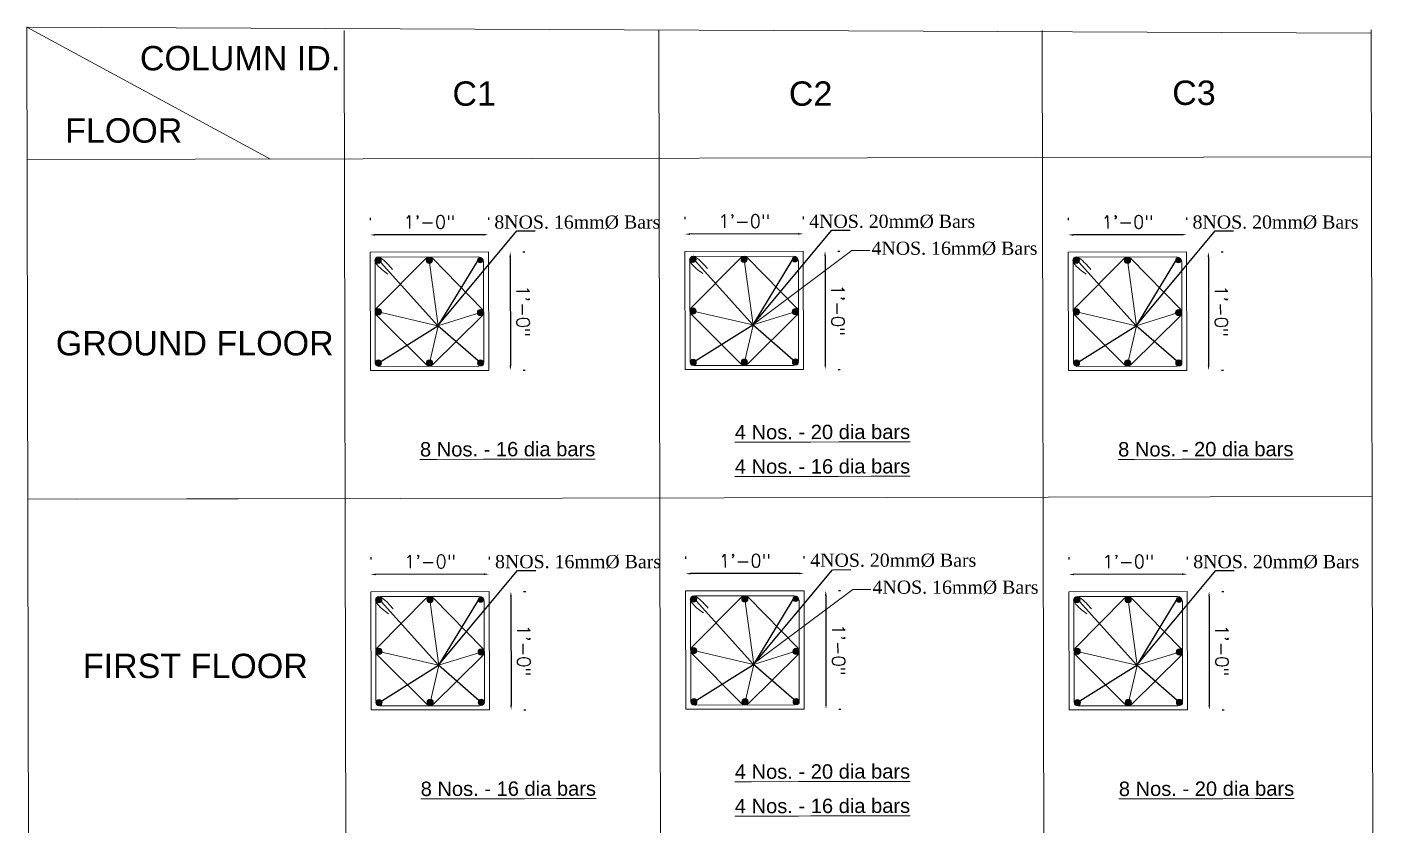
# Model space of a CAD drawing. Header units: inches. Extents: x 115570 to 265311, y 61168 to 314550.
# Drawn here: x 176148.2 to 176421.3, y 67192.8 to 67354.7 of the extents above; entities that cross this region are included whole.
import ezdxf

# ---------------------------------------------------------------- set-up
doc = ezdxf.new("R2010")
doc.units = ezdxf.units.IN
doc.header["$MEASUREMENT"] = 0
doc.layers.get('0').update_dxf_attribs({"lineweight": 25})
for name, color, linetype, lineweight in [('(edited 28 Aug)Admin Building_Umesh copy$0$Elevation-0.15', 172, 'Continuous', 20), ('0 dimension lines', 4, 'Continuous', 18), ('0 wall', 7, 'Continuous', 40), ('column rod', 1, 'Continuous', 50), ('DIM', 142, 'Continuous', 9), ('ele', 7, 'Continuous', 25), ('Elevation-0.3', 7, 'Continuous', 30), ('temp-partn', 214, 'Continuous', 50), ('Text-0.2', 7, 'Continuous', 20)]:
    doc.layers.add(name, color=color, linetype=linetype, lineweight=lineweight)
doc.styles.add('arial', font='arial.ttf')
doc.styles.add('RomanS', font='romans.shx')
doc.styles.get("Standard").update_dxf_attribs({"font": 'arial.ttf'})
doc.dimstyles.new('D-2', dxfattribs={"dimtxt": 2, "dimasz": 1, "dimexe": 3, "dimexo": 7, "dimgap": 1, "dimtad": 1, "dimdec": 0, "dimzin": 3, "dimdsep": 46, "dimlunit": 4, "dimtxsty": 'RomanS', "dimcen": 0, "dimclrd": 256, "dimclre": 256, "dimclrt": 256, "dimadec": 0, "dimazin": 0, "dimtfac": 1, "dimtdec": 0, "dimtix": 1, "dimtmove": 1, "dimatfit": 3, "dimfxl": 1, "dimtolj": 1, "dimtzin": 0, "dimarcsym": 0})
doc.dimstyles.new('D10', dxfattribs={"dimtxt": 20, "dimasz": 25, "dimexe": 15, "dimexo": 0, "dimgap": 5, "dimtad": 0, "dimdec": 0, "dimzin": 3, "dimdsep": 46, "dimtxsty": 'arial', "dimblk": 'DOTSMALL', "dimcen": 2.5, "dimdle": 15, "dimadec": 0, "dimazin": 0, "dimtfac": 1, "dimtdec": 0, "dimtix": 1, "dimtmove": 1, "dimatfit": 3, "dimfxl": 1, "dimtvp": 1, "dimarcsym": 0})

# ---------------------------------------------------------------- blocks, each defined once
blk = doc.blocks.new('*D716')
at = {"layer": '0 dimension lines', "linetype": 'Continuous', "lineweight": -2, "ltscale": 20, "transparency": 16777216}
for p, q in [((176217.73, 67316.06), (176217.73, 67315.57)), ((176241.73, 67316.11), (176241.73, 67315.62)), ((176240.73, 67312.62), (176218.73, 67312.57))]:
    blk.add_line(p, q, dxfattribs=at)
at = {"layer": '0 dimension lines', "linetype": 'Continuous', "ltscale": 20, "transparency": 16777216}
for points in [[(176218.73, 67312.74), (176218.73, 67312.41), (176217.73, 67312.57)], [(176240.73, 67312.79), (176240.73, 67312.45), (176241.73, 67312.62)]]:
    blk.add_solid(points, dxfattribs=at)
at = {"layer": 'Defpoints', "color": 0, "linetype": 'Continuous', "ltscale": 20, "transparency": 16777216}
for p in [(176217.73, 67312.57), (176217.74, 67309.06), (176241.74, 67309.11)]:
    blk.add_point(p, dxfattribs=at)
at = {"layer": '0 dimension lines', "linetype": 'Continuous', "lineweight": 15, "ltscale": 20, "transparency": 16777216, "insert": (176229.73, 67315.18), "char_height": 2, "attachment_point": 5, "rotation": 0.1152, "style": 'RomanS'}
blk.add_mtext('\\A1;{\\H1.3333x;1\'-0"}', dxfattribs=at)
blk = doc.blocks.new('*D717')
at = {"layer": '0 dimension lines', "linetype": 'Continuous', "lineweight": -2, "ltscale": 20, "transparency": 16777216}
for p, q in [((176248.74, 67309.13), (176249.15, 67309.13)), ((176246.15, 67308.12), (176246.2, 67286.12)), ((176248.79, 67285.13), (176249.2, 67285.13))]:
    blk.add_line(p, q, dxfattribs=at)
at = {"layer": '0 dimension lines', "linetype": 'Continuous', "ltscale": 20, "transparency": 16777216}
for points in [[(176246.32, 67308.12), (176245.99, 67308.12), (176246.15, 67309.12)], [(176246.36, 67286.12), (176246.03, 67286.12), (176246.2, 67285.12)]]:
    blk.add_solid(points, dxfattribs=at)
at = {"layer": 'Defpoints', "color": 0, "linetype": 'Continuous', "ltscale": 20, "transparency": 16777216}
for p in [(176241.74, 67309.11), (176241.79, 67285.11), (176246.2, 67285.12)]:
    blk.add_point(p, dxfattribs=at)
at = {"layer": '0 dimension lines', "linetype": 'Continuous', "lineweight": 15, "ltscale": 20, "transparency": 16777216, "insert": (176248.76, 67297.13), "char_height": 2, "attachment_point": 5, "rotation": 270.1152, "style": 'RomanS'}
blk.add_mtext('\\A1;{\\H1.3333x;1\'-0"}', dxfattribs=at)
blk = doc.blocks.new('_DotSmall')
at = {"color": 0, "linetype": 'ByBlock', "const_width": 0.5}
blk.add_lwpolyline([(-0.0625, 0, 1), (0.0625, 0, 1)], format="xyb", close=True, dxfattribs=at)
blk = doc.blocks.new('*D690')
at = {"layer": '0 dimension lines', "linetype": 'Continuous', "lineweight": -2, "ltscale": 20, "transparency": 16777216}
for p, q in [((176217.86, 67247.26), (176217.86, 67246.76)), ((176241.86, 67247.3), (176241.86, 67246.81)), ((176240.87, 67243.81), (176218.87, 67243.76))]:
    blk.add_line(p, q, dxfattribs=at)
at = {"layer": '0 dimension lines', "linetype": 'Continuous', "ltscale": 20, "transparency": 16777216}
for points in [[(176218.87, 67243.93), (176218.87, 67243.6), (176217.87, 67243.76)], [(176240.87, 67243.98), (176240.87, 67243.64), (176241.87, 67243.81)]]:
    blk.add_solid(points, dxfattribs=at)
at = {"layer": 'Defpoints', "color": 0, "linetype": 'Continuous', "ltscale": 20, "transparency": 16777216}
for p in [(176217.87, 67243.76), (176217.88, 67240.26), (176241.88, 67240.3)]:
    blk.add_point(p, dxfattribs=at)
at = {"layer": '0 dimension lines', "linetype": 'Continuous', "lineweight": 15, "ltscale": 20, "transparency": 16777216, "insert": (176229.87, 67246.37), "char_height": 2, "attachment_point": 5, "rotation": 0.1152, "style": 'RomanS'}
blk.add_mtext('\\A1;{\\H1.3333x;1\'-0"}', dxfattribs=at)
blk = doc.blocks.new('*D691')
at = {"layer": '0 dimension lines', "linetype": 'Continuous', "lineweight": -2, "ltscale": 20, "transparency": 16777216}
for p, q in [((176246.29, 67239.31), (176246.33, 67217.31)), ((176248.88, 67240.32), (176249.29, 67240.32)), ((176248.93, 67216.32), (176249.34, 67216.32))]:
    blk.add_line(p, q, dxfattribs=at)
at = {"layer": '0 dimension lines', "linetype": 'Continuous', "ltscale": 20, "transparency": 16777216}
for points in [[(176246.46, 67239.31), (176246.12, 67239.31), (176246.29, 67240.31)], [(176246.5, 67217.31), (176246.17, 67217.31), (176246.34, 67216.31)]]:
    blk.add_solid(points, dxfattribs=at)
at = {"layer": 'Defpoints', "color": 0, "linetype": 'Continuous', "ltscale": 20, "transparency": 16777216}
for p in [(176241.88, 67240.3), (176241.93, 67216.3), (176246.34, 67216.31)]:
    blk.add_point(p, dxfattribs=at)
at = {"layer": '0 dimension lines', "linetype": 'Continuous', "lineweight": 15, "ltscale": 20, "transparency": 16777216, "insert": (176248.9, 67228.32), "char_height": 2, "attachment_point": 5, "rotation": 270.1152, "style": 'RomanS'}
blk.add_mtext('\\A1;{\\H1.3333x;1\'-0"}', dxfattribs=at)
blk = doc.blocks.new('*D686')
at = {"layer": '0 dimension lines', "linetype": 'Continuous', "lineweight": -2, "ltscale": 20, "transparency": 16777216}
for p, q in [((176281.57, 67316.23), (176281.57, 67315.73)), ((176305.57, 67316.28), (176305.57, 67315.78)), ((176304.58, 67312.78), (176282.58, 67312.74))]:
    blk.add_line(p, q, dxfattribs=at)
at = {"layer": '0 dimension lines', "linetype": 'Continuous', "ltscale": 20, "transparency": 16777216}
for points in [[(176282.58, 67312.9), (176282.58, 67312.57), (176281.58, 67312.73)], [(176304.58, 67312.95), (176304.58, 67312.61), (176305.58, 67312.78)]]:
    blk.add_solid(points, dxfattribs=at)
at = {"layer": 'Defpoints', "color": 0, "linetype": 'Continuous', "ltscale": 20, "transparency": 16777216}
for p in [(176281.58, 67312.73), (176281.59, 67309.23), (176305.59, 67309.28)]:
    blk.add_point(p, dxfattribs=at)
at = {"layer": '0 dimension lines', "linetype": 'Continuous', "lineweight": 15, "ltscale": 20, "transparency": 16777216, "insert": (176293.58, 67315.35), "char_height": 2, "attachment_point": 5, "rotation": 0.1152, "style": 'RomanS'}
blk.add_mtext('\\A1;{\\H1.3333x;1\'-0"}', dxfattribs=at)
blk = doc.blocks.new('*D687')
at = {"layer": '0 dimension lines', "linetype": 'Continuous', "lineweight": -2, "ltscale": 20, "transparency": 16777216}
for p, q in [((176312.59, 67309.29), (176313, 67309.29)), ((176310, 67308.28), (176310.04, 67286.28)), ((176312.64, 67285.29), (176313.05, 67285.29))]:
    blk.add_line(p, q, dxfattribs=at)
at = {"layer": '0 dimension lines', "linetype": 'Continuous', "ltscale": 20, "transparency": 16777216}
for points in [[(176310.17, 67308.28), (176309.83, 67308.28), (176310, 67309.28)], [(176310.21, 67286.28), (176309.88, 67286.28), (176310.05, 67285.28)]]:
    blk.add_solid(points, dxfattribs=at)
at = {"layer": 'Defpoints', "color": 0, "linetype": 'Continuous', "ltscale": 20, "transparency": 16777216}
for p in [(176305.59, 67309.28), (176305.64, 67285.28), (176310.05, 67285.28)]:
    blk.add_point(p, dxfattribs=at)
at = {"layer": '0 dimension lines', "linetype": 'Continuous', "lineweight": 15, "ltscale": 20, "transparency": 16777216, "insert": (176312.61, 67297.29), "char_height": 2, "attachment_point": 5, "rotation": 270.1152, "style": 'RomanS'}
blk.add_mtext('\\A1;{\\H1.3333x;1\'-0"}', dxfattribs=at)
blk = doc.blocks.new('*D688')
at = {"layer": '0 dimension lines', "linetype": 'Continuous', "lineweight": -2, "ltscale": 20, "transparency": 16777216}
for p, q in [((176281.71, 67247.42), (176281.71, 67246.92)), ((176305.71, 67247.47), (176305.71, 67246.97)), ((176304.72, 67243.97), (176282.72, 67243.93))]:
    blk.add_line(p, q, dxfattribs=at)
at = {"layer": '0 dimension lines', "linetype": 'Continuous', "ltscale": 20, "transparency": 16777216}
for points in [[(176282.72, 67244.09), (176282.72, 67243.76), (176281.72, 67243.92)], [(176304.72, 67244.14), (176304.72, 67243.8), (176305.72, 67243.97)]]:
    blk.add_solid(points, dxfattribs=at)
at = {"layer": 'Defpoints', "color": 0, "linetype": 'Continuous', "ltscale": 20, "transparency": 16777216}
for p in [(176281.72, 67243.92), (176281.73, 67240.42), (176305.73, 67240.47)]:
    blk.add_point(p, dxfattribs=at)
at = {"layer": '0 dimension lines', "linetype": 'Continuous', "lineweight": 15, "ltscale": 20, "transparency": 16777216, "insert": (176293.71, 67246.54), "char_height": 2, "attachment_point": 5, "rotation": 0.1152, "style": 'RomanS'}
blk.add_mtext('\\A1;{\\H1.3333x;1\'-0"}', dxfattribs=at)
blk = doc.blocks.new('*D689')
at = {"layer": '0 dimension lines', "linetype": 'Continuous', "lineweight": -2, "ltscale": 20, "transparency": 16777216}
for p, q in [((176310.14, 67239.47), (176310.18, 67217.47)), ((176312.73, 67240.48), (176313.14, 67240.48)), ((176312.77, 67216.48), (176313.19, 67216.48))]:
    blk.add_line(p, q, dxfattribs=at)
at = {"layer": '0 dimension lines', "linetype": 'Continuous', "ltscale": 20, "transparency": 16777216}
for points in [[(176310.31, 67239.47), (176309.97, 67239.47), (176310.14, 67240.47)], [(176310.35, 67217.47), (176310.02, 67217.47), (176310.19, 67216.47)]]:
    blk.add_solid(points, dxfattribs=at)
at = {"layer": 'Defpoints', "color": 0, "linetype": 'Continuous', "ltscale": 20, "transparency": 16777216}
for p in [(176305.73, 67240.47), (176305.77, 67216.47), (176310.19, 67216.47)]:
    blk.add_point(p, dxfattribs=at)
at = {"layer": '0 dimension lines', "linetype": 'Continuous', "lineweight": 15, "ltscale": 20, "transparency": 16777216, "insert": (176312.75, 67228.48), "char_height": 2, "attachment_point": 5, "rotation": 270.1152, "style": 'RomanS'}
blk.add_mtext('\\A1;{\\H1.3333x;1\'-0"}', dxfattribs=at)
blk = doc.blocks.new('*D728')
at = {"layer": '0 dimension lines', "linetype": 'Continuous', "lineweight": -2, "ltscale": 20, "transparency": 16777216}
for p, q in [((176359.31, 67316.06), (176359.31, 67315.57)), ((176383.31, 67316.11), (176383.31, 67315.62)), ((176382.32, 67312.62), (176360.32, 67312.57))]:
    blk.add_line(p, q, dxfattribs=at)
at = {"layer": '0 dimension lines', "linetype": 'Continuous', "ltscale": 20, "transparency": 16777216}
for points in [[(176360.32, 67312.74), (176360.32, 67312.41), (176359.32, 67312.57)], [(176382.32, 67312.79), (176382.32, 67312.45), (176383.32, 67312.62)]]:
    blk.add_solid(points, dxfattribs=at)
at = {"layer": 'Defpoints', "color": 0, "linetype": 'Continuous', "ltscale": 20, "transparency": 16777216}
for p in [(176359.32, 67312.57), (176359.32, 67309.06), (176383.32, 67309.11)]:
    blk.add_point(p, dxfattribs=at)
at = {"layer": '0 dimension lines', "linetype": 'Continuous', "lineweight": 15, "ltscale": 20, "transparency": 16777216, "insert": (176371.31, 67315.18), "char_height": 2, "attachment_point": 5, "rotation": 0.1152, "style": 'RomanS'}
blk.add_mtext('\\A1;{\\H1.3333x;1\'-0"}', dxfattribs=at)
blk = doc.blocks.new('*D729')
at = {"layer": '0 dimension lines', "linetype": 'Continuous', "lineweight": -2, "ltscale": 20, "transparency": 16777216}
for p, q in [((176390.32, 67309.13), (176390.73, 67309.13)), ((176387.74, 67308.12), (176387.78, 67286.12)), ((176390.37, 67285.13), (176390.78, 67285.13))]:
    blk.add_line(p, q, dxfattribs=at)
at = {"layer": '0 dimension lines', "linetype": 'Continuous', "ltscale": 20, "transparency": 16777216}
for points in [[(176387.9, 67308.12), (176387.57, 67308.12), (176387.73, 67309.12)], [(176387.95, 67286.12), (176387.61, 67286.12), (176387.78, 67285.12)]]:
    blk.add_solid(points, dxfattribs=at)
at = {"layer": 'Defpoints', "color": 0, "linetype": 'Continuous', "ltscale": 20, "transparency": 16777216}
for p in [(176383.32, 67309.11), (176383.37, 67285.11), (176387.78, 67285.12)]:
    blk.add_point(p, dxfattribs=at)
at = {"layer": '0 dimension lines', "linetype": 'Continuous', "lineweight": 15, "ltscale": 20, "transparency": 16777216, "insert": (176390.35, 67297.13), "char_height": 2, "attachment_point": 5, "rotation": 270.1152, "style": 'RomanS'}
blk.add_mtext('\\A1;{\\H1.3333x;1\'-0"}', dxfattribs=at)
blk = doc.blocks.new('*D730')
at = {"layer": '0 dimension lines', "linetype": 'Continuous', "lineweight": -2, "ltscale": 20, "transparency": 16777216}
for p, q in [((176359.45, 67247.26), (176359.45, 67246.76)), ((176383.45, 67247.3), (176383.45, 67246.81)), ((176382.45, 67243.81), (176360.46, 67243.76))]:
    blk.add_line(p, q, dxfattribs=at)
at = {"layer": '0 dimension lines', "linetype": 'Continuous', "ltscale": 20, "transparency": 16777216}
for points in [[(176360.45, 67243.93), (176360.46, 67243.6), (176359.46, 67243.76)], [(176382.45, 67243.98), (176382.46, 67243.64), (176383.45, 67243.81)]]:
    blk.add_solid(points, dxfattribs=at)
at = {"layer": 'Defpoints', "color": 0, "linetype": 'Continuous', "ltscale": 20, "transparency": 16777216}
for p in [(176359.46, 67243.76), (176359.46, 67240.26), (176383.46, 67240.3)]:
    blk.add_point(p, dxfattribs=at)
at = {"layer": '0 dimension lines', "linetype": 'Continuous', "lineweight": 15, "ltscale": 20, "transparency": 16777216, "insert": (176371.45, 67246.37), "char_height": 2, "attachment_point": 5, "rotation": 0.1152, "style": 'RomanS'}
blk.add_mtext('\\A1;{\\H1.3333x;1\'-0"}', dxfattribs=at)
blk = doc.blocks.new('*D731')
at = {"layer": '0 dimension lines', "linetype": 'Continuous', "lineweight": -2, "ltscale": 20, "transparency": 16777216}
for p, q in [((176387.87, 67239.31), (176387.92, 67217.31)), ((176390.46, 67240.32), (176390.87, 67240.32)), ((176390.51, 67216.32), (176390.92, 67216.32))]:
    blk.add_line(p, q, dxfattribs=at)
at = {"layer": '0 dimension lines', "linetype": 'Continuous', "ltscale": 20, "transparency": 16777216}
for points in [[(176388.04, 67239.31), (176387.71, 67239.31), (176387.87, 67240.31)], [(176388.09, 67217.31), (176387.75, 67217.31), (176387.92, 67216.31)]]:
    blk.add_solid(points, dxfattribs=at)
at = {"layer": 'Defpoints', "color": 0, "linetype": 'Continuous', "ltscale": 20, "transparency": 16777216}
for p in [(176383.46, 67240.3), (176383.51, 67216.3), (176387.92, 67216.31)]:
    blk.add_point(p, dxfattribs=at)
at = {"layer": '0 dimension lines', "linetype": 'Continuous', "lineweight": 15, "ltscale": 20, "transparency": 16777216, "insert": (176390.48, 67228.32), "char_height": 2, "attachment_point": 5, "rotation": 270.1152, "style": 'RomanS'}
blk.add_mtext('\\A1;{\\H1.3333x;1\'-0"}', dxfattribs=at)

msp = doc.modelspace()

# ---------------------------------------------------------------- hatches: boundary and pattern name
at = {"layer": 'ele', "lineweight": 15, "transparency": 33554687}
for points in [[(176219.37, 67306.81, 1), (176219.37, 67308.07, 1)], [(176229.74, 67306.83, 1), (176229.74, 67308.09, 1)], [(176240.06, 67306.93, 1), (176240.05, 67307.98, 0.26089), (176239.61, 67307.72, 0.586182)], [(176283.22, 67306.97, 1), (176283.22, 67308.23, 1)], [(176293.59, 67306.99, 1), (176293.59, 67308.25, 1)], [(176303.91, 67307.09, 1), (176303.9, 67308.14, 0.26089), (176303.46, 67307.89, 0.586182)], [(176360.96, 67306.81, 1), (176360.96, 67308.07, 1)], [(176371.33, 67306.83, 1), (176371.33, 67308.09, 1)], [(176381.64, 67306.93, 1), (176381.64, 67307.98, 0.26089), (176381.19, 67307.72, 0.586182)], [(176219.39, 67297.61, 1), (176219.39, 67296.35, 1)], [(176240.12, 67297.47, 1), (176240.12, 67296.21, 1)], [(176283.24, 67297.77, 1), (176283.24, 67296.51, 1)], [(176303.97, 67297.63, 1), (176303.97, 67296.37, 1)], [(176360.98, 67297.61, 1), (176360.98, 67296.35, 1)], [(176381.7, 67297.47, 1), (176381.7, 67296.21, 1)], [(176219.41, 67287.23, 1), (176219.42, 67285.97, 1)], [(176229.78, 67287.25, 1), (176229.79, 67285.99, 1)], [(176240.16, 67286.01, 1), (176240.15, 67287.27, 1)], [(176283.26, 67287.39, 1), (176283.26, 67286.13, 1)], [(176293.63, 67287.41, 1), (176293.63, 67286.15, 1)], [(176304, 67286.17, 1), (176304, 67287.43, 1)], [(176361, 67287.23, 1), (176361, 67285.97, 1)], [(176371.37, 67287.25, 1), (176371.37, 67285.99, 1)], [(176381.74, 67286.01, 1), (176381.74, 67287.27, 1)], [(176219.51, 67238, 1), (176219.51, 67239.26, 1)], [(176229.88, 67238.02, 1), (176229.88, 67239.28, 1)], [(176240.2, 67238.12, 1), (176240.19, 67239.17, 0.26089), (176239.75, 67238.91, 0.586182)], [(176283.36, 67238.16, 1), (176283.36, 67239.42, 1)], [(176293.73, 67238.18, 1), (176293.73, 67239.44, 1)], [(176304.04, 67238.28, 1), (176304.04, 67239.33, 0.26089), (176303.59, 67239.08, 0.586182)], [(176361.1, 67238, 1), (176361.09, 67239.26, 1)], [(176371.47, 67238.02, 1), (176371.46, 67239.28, 1)], [(176381.78, 67238.12, 1), (176381.78, 67239.17, 0.26089), (176381.33, 67238.91, 0.586182)], [(176219.53, 67228.8, 1), (176219.53, 67227.54, 1)], [(176240.25, 67228.66, 1), (176240.26, 67227.4, 1)], [(176283.38, 67228.96, 1), (176283.38, 67227.7, 1)], [(176304.1, 67228.83, 1), (176304.11, 67227.57, 1)], [(176361.12, 67228.8, 1), (176361.12, 67227.54, 1)], [(176381.84, 67228.66, 1), (176381.84, 67227.4, 1)], [(176219.55, 67218.42, 1), (176219.55, 67217.16, 1)], [(176229.92, 67218.44, 1), (176229.92, 67217.18, 1)], [(176240.29, 67217.2, 1), (176240.29, 67218.46, 1)], [(176283.4, 67218.58, 1), (176283.4, 67217.32, 1)], [(176293.77, 67218.6, 1), (176293.77, 67217.34, 1)], [(176304.14, 67217.36, 1), (176304.14, 67218.62, 1)], [(176361.14, 67218.42, 1), (176361.14, 67217.16, 1)], [(176371.51, 67218.44, 1), (176371.51, 67217.18, 1)], [(176381.88, 67217.2, 1), (176381.88, 67218.46, 1)]]:
    msp.add_hatch(color=256, dxfattribs=at).paths.add_polyline_path(points)

# ---------------------------------------------------------------- linework, layer by layer
at = {"layer": '(edited 28 Aug)Admin Building_Umesh copy$0$Elevation-0.15', "lineweight": 15, "transparency": 33554687}
for p, q in [((176148.15, 67354.69), (176197.53, 67327.94)), ((176213.07, 67052.73), (176212.47, 67353.98)), ((176276.92, 67052.89), (176276.32, 67353.98)), ((176354.66, 67053.06), (176354.05, 67353.98)), ((176148.34, 67259.03), (176212.66, 67259.16)), ((176158.17, 67259.05), (176420.92, 67259.58))]:
    msp.add_line(p, q, dxfattribs=at)
at = {"layer": '0 wall', "lineweight": 15, "transparency": 33554687}
for p, q in [((176218.78, 67286.93), (176218.74, 67307.07)), ((176219.05, 67297.71), (176229.04, 67307.79)), ((176219.74, 67308.07), (176239.74, 67308.11)), ((176230.44, 67307.79), (176240.46, 67297.54)), ((176240.74, 67307.11), (176240.78, 67286.97)), ((176282.63, 67287.09), (176282.59, 67307.23)), ((176282.9, 67297.87), (176292.89, 67307.96)), ((176283.59, 67308.23), (176303.59, 67308.27)), ((176294.29, 67307.95), (176304.31, 67297.7)), ((176304.59, 67307.27), (176304.63, 67287.13)), ((176360.37, 67286.93), (176360.33, 67307.07)), ((176360.64, 67297.71), (176370.63, 67307.79)), ((176361.33, 67308.07), (176381.33, 67308.11)), ((176372.02, 67307.79), (176382.05, 67297.54)), ((176382.33, 67307.11), (176382.37, 67286.97)), ((176229.08, 67286.28), (176219.06, 67296.3)), ((176240.46, 67296.14), (176230.48, 67286.29)), ((176292.93, 67286.44), (176282.9, 67296.47)), ((176304.31, 67296.31), (176294.33, 67286.45)), ((176370.67, 67286.28), (176360.64, 67296.3)), ((176382.05, 67296.14), (176372.06, 67286.29)), ((176239.79, 67285.97), (176219.79, 67285.93)), ((176303.63, 67286.13), (176283.63, 67286.09)), ((176381.37, 67285.97), (176361.37, 67285.93)), ((176218.92, 67218.12), (176218.88, 67238.26)), ((176219.19, 67228.9), (176229.18, 67238.99)), ((176219.88, 67239.26), (176239.88, 67239.3)), ((176230.58, 67238.98), (176240.6, 67228.73)), ((176240.88, 67238.3), (176240.92, 67218.16)), ((176282.77, 67218.28), (176282.73, 67238.42)), ((176283.04, 67229.06), (176293.03, 67239.15)), ((176283.73, 67239.42), (176303.73, 67239.46)), ((176294.43, 67239.14), (176304.45, 67228.89)), ((176304.73, 67238.46), (176304.77, 67218.32)), ((176360.51, 67218.12), (176360.47, 67238.26)), ((176360.78, 67228.9), (176370.76, 67238.99)), ((176361.46, 67239.26), (176381.46, 67239.3)), ((176372.16, 67238.98), (176382.18, 67228.73)), ((176382.47, 67238.3), (176382.51, 67218.16)), ((176229.22, 67217.47), (176219.19, 67227.49)), ((176240.6, 67227.34), (176230.62, 67217.48)), ((176293.07, 67217.63), (176283.04, 67227.66)), ((176304.45, 67227.5), (176294.47, 67217.64)), ((176370.8, 67217.47), (176360.78, 67227.49)), ((176382.19, 67227.34), (176372.2, 67217.48)), ((176239.92, 67217.16), (176219.92, 67217.12)), ((176303.77, 67217.32), (176283.77, 67217.28)), ((176381.51, 67217.16), (176361.51, 67217.12))]:
    msp.add_line(p, q, dxfattribs=at)
for points in [[(176218.88, 67307.89), (176218.67, 67307.38), (176218.9, 67306.86), (176221.36, 67304.62)], [(176218.88, 67307.89), (176219.39, 67308.1), (176219.91, 67307.88), (176222.28, 67305.58)], [(176282.73, 67308.05), (176282.52, 67307.54), (176282.74, 67307.02), (176285.21, 67304.78)], [(176282.73, 67308.05), (176283.24, 67308.27), (176283.76, 67308.04), (176286.13, 67305.75)], [(176360.47, 67307.89), (176360.26, 67307.38), (176360.48, 67306.86), (176362.95, 67304.62)], [(176360.47, 67307.89), (176360.97, 67308.1), (176361.5, 67307.88), (176363.87, 67305.58)], [(176219.02, 67239.08), (176218.81, 67238.57), (176219.03, 67238.05), (176221.5, 67235.81)], [(176219.02, 67239.08), (176219.53, 67239.29), (176220.05, 67239.07), (176222.42, 67236.77)], [(176282.87, 67239.24), (176282.66, 67238.73), (176282.88, 67238.21), (176285.35, 67235.97)], [(176282.87, 67239.24), (176283.38, 67239.46), (176283.9, 67239.23), (176286.27, 67236.94)], [(176360.6, 67239.08), (176360.39, 67238.57), (176360.62, 67238.05), (176363.09, 67235.81)], [(176360.6, 67239.08), (176361.11, 67239.29), (176361.63, 67239.07), (176364.01, 67236.77)]]:
    msp.add_spline(points, degree=3, dxfattribs=at)
at = {"layer": 'column rod', "color": 6, "lineweight": 15}
for centre, radius in [((176219.37, 67307.44), 0.63), ((176229.74, 67307.46), 0.63), ((176240.06, 67307.45), 0.525), ((176283.22, 67307.6), 0.63), ((176293.59, 67307.62), 0.63), ((176303.9, 67307.61), 0.525), ((176360.96, 67307.44), 0.63), ((176371.33, 67307.46), 0.63), ((176381.64, 67307.45), 0.525), ((176219.39, 67296.98), 0.63), ((176240.12, 67296.84), 0.63), ((176283.24, 67297.14), 0.63), ((176303.97, 67297), 0.63), ((176360.98, 67296.98), 0.63), ((176381.7, 67296.84), 0.63), ((176219.41, 67286.6), 0.63), ((176229.78, 67286.62), 0.63), ((176240.15, 67286.64), 0.63), ((176283.26, 67286.76), 0.63), ((176293.63, 67286.78), 0.63), ((176304, 67286.8), 0.63), ((176361, 67286.6), 0.63), ((176371.37, 67286.62), 0.63), ((176381.74, 67286.64), 0.63), ((176219.51, 67238.63), 0.63), ((176229.88, 67238.65), 0.63), ((176240.19, 67238.64), 0.525), ((176283.36, 67238.79), 0.63), ((176293.73, 67238.81), 0.63), ((176304.04, 67238.8), 0.525), ((176361.1, 67238.63), 0.63), ((176371.47, 67238.65), 0.63), ((176381.78, 67238.64), 0.525), ((176219.53, 67228.17), 0.63), ((176240.26, 67228.03), 0.63), ((176283.38, 67228.33), 0.63), ((176304.1, 67228.2), 0.63), ((176361.12, 67228.17), 0.63), ((176381.84, 67228.03), 0.63), ((176219.55, 67217.79), 0.63), ((176229.92, 67217.81), 0.63), ((176240.29, 67217.83), 0.63), ((176283.4, 67217.95), 0.63), ((176293.77, 67217.97), 0.63), ((176304.14, 67217.99), 0.63), ((176361.14, 67217.79), 0.63), ((176371.51, 67217.81), 0.63), ((176381.88, 67217.83), 0.63)]:
    msp.add_circle(centre, radius, dxfattribs=at)
at = {"layer": 'DIM', "lineweight": 15, "ltscale": 0.5}
msp.add_line((176158.17, 67259.05), (176212.66, 67259.16), dxfattribs=at)
at = {"layer": 'ele', "lineweight": 15, "transparency": 33554687}
for p, q in [((176229.74, 67307.46), (176231.57, 67294.13)), ((176293.59, 67307.62), (176295.42, 67294.3)), ((176371.33, 67307.46), (176373.16, 67294.13)), ((176219.39, 67296.98), (176231.48, 67294.16)), ((176240.12, 67296.84), (176231.48, 67294.16)), ((176283.24, 67297.14), (176295.33, 67294.32)), ((176303.97, 67297), (176295.33, 67294.32)), ((176360.98, 67296.98), (176373.06, 67294.16)), ((176381.7, 67296.84), (176373.06, 67294.16)), ((176229.81, 67286.6), (176231.57, 67294.13)), ((176293.66, 67286.76), (176295.42, 67294.3)), ((176371.39, 67286.6), (176373.16, 67294.13)), ((176229.88, 67238.65), (176231.71, 67225.32)), ((176293.73, 67238.81), (176295.56, 67225.49)), ((176371.47, 67238.65), (176373.3, 67225.32)), ((176219.53, 67228.17), (176231.62, 67225.35)), ((176240.26, 67228.03), (176231.62, 67225.35)), ((176283.38, 67228.33), (176295.46, 67225.51)), ((176304.1, 67228.2), (176295.46, 67225.51)), ((176361.12, 67228.17), (176373.2, 67225.35)), ((176381.84, 67228.03), (176373.2, 67225.35)), ((176229.95, 67217.79), (176231.71, 67225.32)), ((176293.8, 67217.95), (176295.56, 67225.49)), ((176371.53, 67217.79), (176373.3, 67225.32))]:
    msp.add_line(p, q, dxfattribs=at)
for points in [[(176217.79, 67285.11), (176217.74, 67309.06), (176241.74, 67309.11), (176241.79, 67285.11)], [(176281.64, 67285.28), (176281.59, 67309.23), (176305.59, 67309.28), (176305.64, 67285.28)], [(176359.37, 67285.11), (176359.32, 67309.06), (176383.32, 67309.11), (176383.37, 67285.11)], [(176217.93, 67216.3), (176217.88, 67240.26), (176241.88, 67240.3), (176241.93, 67216.3)], [(176281.77, 67216.47), (176281.73, 67240.42), (176305.73, 67240.47), (176305.77, 67216.47)], [(176359.51, 67216.3), (176359.46, 67240.26), (176383.46, 67240.3), (176383.51, 67216.3)]]:
    msp.add_lwpolyline(points, close=True, dxfattribs=at)
at = {"layer": 'ele', "lineweight": 15, "transparency": 33554687, "extrusion": (0, 0, -1)}
for points in [[(-176295.4, 67294.44), (-176315.44, 67309.42), (-176319.07, 67309.42)], [(-176295.61, 67225.76), (-176315.65, 67240.74), (-176319.29, 67240.74)]]:
    msp.add_lwpolyline(points, dxfattribs=at)
at = {"layer": 'Elevation-0.3', "lineweight": 15, "ltscale": 1000, "transparency": 33554687}
for p, q in [((176148.15, 67354.71), (176148.76, 67052.6)), ((176148.15, 67354.69), (176420.73, 67353.46)), ((176421.33, 67053.15), (176420.73, 67354.15)), ((176420.78, 67328.38), (176148.21, 67327.84))]:
    msp.add_line(p, q, dxfattribs=at)
at = {"layer": 'temp-partn', "lineweight": 15}
for centre, radius, start, end in [((176219.74, 67307.07), 1, 90.1152, 180.1152), ((176229.74, 67307.08), 1, 45.5167, 134.2005), ((176239.71, 67307.08), 1.03, 1.9616, 87.9832), ((176283.59, 67307.23), 1, 90.1152, 180.1152), ((176293.59, 67307.24), 1, 45.5167, 134.2005), ((176303.56, 67307.24), 1.03, 1.9616, 87.9832), ((176361.33, 67307.07), 1, 90.1152, 180.1152), ((176371.32, 67307.08), 1, 45.5167, 134.2005), ((176381.29, 67307.08), 1.03, 1.9616, 87.9832), ((176219.76, 67297.01), 1, 135.385, 224.9332), ((176239.75, 67296.84), 1, 315.7822, 44.4332), ((176283.61, 67297.17), 1, 135.385, 224.9332), ((176303.6, 67297), 1, 315.7822, 44.4332), ((176361.35, 67297.01), 1, 135.385, 224.9332), ((176381.33, 67296.84), 1, 315.7822, 44.4332), ((176239.78, 67286.97), 1, 270.1152, 0.1152), ((176283.63, 67287.09), 1, 180.1152, 270.1152), ((176303.63, 67287.13), 1, 270.1152, 0.1152), ((176381.37, 67286.97), 1, 270.1152, 0.1152), ((176219.78, 67286.93), 1, 180.1152, 270.1152), ((176229.78, 67287), 1, 226.0197, 314.8245), ((176293.62, 67287.16), 1, 226.0197, 314.8245), ((176361.37, 67286.93), 1, 180.1152, 270.1152), ((176371.36, 67287), 1, 226.0197, 314.8245), ((176219.88, 67238.26), 1, 90.1152, 180.1152), ((176229.88, 67238.27), 1, 45.5167, 134.2005), ((176239.85, 67238.27), 1.03, 1.9616, 87.9832), ((176283.73, 67238.42), 1, 90.1152, 180.1152), ((176293.73, 67238.43), 1, 45.5167, 134.2005), ((176303.7, 67238.43), 1.03, 1.9616, 87.9832), ((176361.47, 67238.26), 1, 90.1152, 180.1152), ((176371.46, 67238.27), 1, 45.5167, 134.2005), ((176381.43, 67238.27), 1.03, 1.9616, 87.9832), ((176219.9, 67228.2), 1, 135.385, 224.9332), ((176239.89, 67228.03), 1, 315.7822, 44.4332), ((176283.75, 67228.36), 1, 135.385, 224.9332), ((176303.73, 67228.19), 1, 315.7822, 44.4332), ((176361.49, 67228.2), 1, 135.385, 224.9332), ((176381.47, 67228.03), 1, 315.7822, 44.4332), ((176219.92, 67218.12), 1, 180.1152, 270.1152), ((176229.91, 67218.19), 1, 226.0197, 314.8245), ((176239.92, 67218.16), 1, 270.1152, 0.1152), ((176283.77, 67218.28), 1, 180.1152, 270.1152), ((176293.76, 67218.35), 1, 226.0197, 314.8245), ((176303.77, 67218.32), 1, 270.1152, 0.1152), ((176361.51, 67218.12), 1, 180.1152, 270.1152), ((176371.5, 67218.19), 1, 226.0197, 314.8245), ((176381.51, 67218.16), 1, 270.1152, 0.1152)]:
    msp.add_arc(centre, radius, start, end, dxfattribs=at)

# ---------------------------------------------------------------- texts
at = {"lineweight": 15, "char_height": 2.9167, "width": 67.5207, "attachment_point": 5, "rotation": 0.1152}
for s, insert in [('{\\L4 Nos. - 20 dia bars}', (176309.48, 67272.62)), ('{\\L8 Nos. - 16 dia bars}', (176245.63, 67269.14)), ('{\\L8 Nos. - 20 dia bars}', (176387.21, 67269.14)), ('{\\L4 Nos. - 16 dia bars}', (176309.48, 67265.65)), ('{\\L4 Nos. - 20 dia bars}', (176309.48, 67203.81)), ('{\\L8 Nos. - 16 dia bars}', (176245.77, 67200.33)), ('{\\L8 Nos. - 20 dia bars}', (176387.35, 67200.33)), ('{\\L4 Nos. - 16 dia bars}', (176309.48, 67196.84))]:
    msp.add_mtext(s, dxfattribs=dict(at, insert=insert))
at = {"layer": 'ele', "lineweight": 15, "transparency": 33554687, "char_height": 2, "attachment_point": 1, "style": 'arial'}
for s, insert in [('{\\fTimes New Roman|b0|i0|c0|p18;\\H1.333x;   8NOS. 16mm%%C Bars} ', (176239.91, 67316.51)), ('{\\fTimes New Roman|b0|i0|c0|p18;\\H1.333x;   4NOS. 20mm%%C Bars} ', (176303.76, 67316.67)), ('{\\fTimes New Roman|b0|i0|c0|p18;\\H1.333x;   8NOS. 20mm%%C Bars} ', (176381.5, 67316.51)), ('{\\fTimes New Roman|b0|i0|c0|p18;\\H1.333x;   4NOS. 16mm%%C Bars} ', (176316.39, 67311.21)), ('{\\fTimes New Roman|b0|i0|c0|p18;\\H1.333x;   8NOS. 16mm%%C Bars} ', (176240.05, 67247.7)), ('{\\fTimes New Roman|b0|i0|c0|p18;\\H1.333x;   4NOS. 20mm%%C Bars} ', (176303.98, 67247.99)), ('{\\fTimes New Roman|b0|i0|c0|p18;\\H1.333x;   8NOS. 20mm%%C Bars} ', (176381.64, 67247.7)), ('{\\fTimes New Roman|b0|i0|c0|p18;\\H1.333x;   4NOS. 16mm%%C Bars} ', (176316.6, 67242.52))]:
    msp.add_mtext(s, dxfattribs=dict(at, insert=insert))
at = {"layer": 'Text-0.2', "lineweight": 15, "transparency": 33554687, "style": 'arial'}
for s, p in [('C1', (176234.44, 67338.74)), ('C2', (176302.66, 67338.74)), ('C3', (176380.4, 67338.91))]:
    msp.add_text(s, height=4.94, dxfattribs=at).set_placement(p)
at = {"layer": 'Text-0.2', "lineweight": 15, "transparency": 33554687, "width": 76.0994, "attachment_point": 4, "style": 'arial'}
for s, insert, char_height in [('COLUMN ID.', (176171.06, 67348.35), 4.94), ('FLOOR', (176155.89, 67333.7), 4.94), ('GROUND FLOOR', (176154, 67290.59), 4.9399), ('FIRST FLOOR', (176159.49, 67225.19), 4.9399)]:
    msp.add_mtext(s, dxfattribs=dict(at, insert=insert, char_height=char_height))

# ---------------------------------------------------------------- dimensions: what is measured, and where the dimension line sits
at = {"layer": '0 dimension lines', "linetype": 'Continuous', "lineweight": 15, "ltscale": 20, "transparency": 33554687}
for base, p1, p2, angle, picture, middle in [((176217.73, 67312.57), (176241.74, 67309.11), (176217.74, 67309.06), 0.1152, '*D716', (176229.73, 67315.18)), ((176281.58, 67312.73), (176305.59, 67309.28), (176281.59, 67309.23), 0.1152, '*D686', (176293.58, 67315.35)), ((176359.32, 67312.57), (176383.32, 67309.11), (176359.32, 67309.06), 0.1152, '*D728', (176371.31, 67315.18)), ((176246.2, 67285.12), (176241.74, 67309.11), (176241.79, 67285.11), 90.1152, '*D717', (176248.76, 67297.13)), ((176310.05, 67285.28), (176305.59, 67309.28), (176305.64, 67285.28), 90.1152, '*D687', (176312.61, 67297.29)), ((176387.78, 67285.12), (176383.32, 67309.11), (176383.37, 67285.11), 90.1152, '*D729', (176390.35, 67297.13)), ((176217.87, 67243.76), (176241.88, 67240.3), (176217.88, 67240.26), 0.1152, '*D690', (176229.87, 67246.37)), ((176281.72, 67243.92), (176305.73, 67240.47), (176281.73, 67240.42), 0.1152, '*D688', (176293.71, 67246.54)), ((176359.46, 67243.76), (176383.46, 67240.3), (176359.46, 67240.26), 0.1152, '*D730', (176371.45, 67246.37)), ((176246.34, 67216.31), (176241.88, 67240.3), (176241.93, 67216.3), 90.1152, '*D691', (176248.9, 67228.32)), ((176310.19, 67216.47), (176305.73, 67240.47), (176305.77, 67216.47), 90.1152, '*D689', (176312.75, 67228.48)), ((176387.92, 67216.31), (176383.46, 67240.3), (176383.51, 67216.3), 90.1152, '*D731', (176390.48, 67228.32))]:
    dim = msp.add_linear_dim(base=base, p1=p1, p2=p2, angle=angle, text='{\\H1.3333x;1\'-0"}', dimstyle='D-2', override={"dimpost": ' '}, dxfattribs=at)
    dim.commit()
    dim.dimension.update_dxf_attribs({"geometry": picture, "text_midpoint": middle})

# ---------------------------------------------------------------- leaders
at = {"layer": 'ele', "lineweight": 15, "transparency": 33554687, "has_arrowhead": 0}
for points in [[(176219.87, 67307.06), (176231.48, 67294.16), (176247.5, 67313.37), (176251.23, 67313.4)], [(176219.95, 67286.93), (176231.48, 67294.16), (176247.5, 67313.37), (176251.23, 67313.4)], [(176239.68, 67287.06), (176231.48, 67294.16), (176247.5, 67313.37), (176251.23, 67313.4)], [(176239.5, 67307.35), (176231.48, 67294.16), (176247.5, 67313.37), (176251.23, 67313.4)], [(176283.72, 67307.22), (176295.33, 67294.32), (176311.35, 67313.53), (176315.08, 67313.56)], [(176283.8, 67287.1), (176295.33, 67294.32), (176311.35, 67313.53), (176315.08, 67313.56)], [(176303.53, 67287.22), (176295.33, 67294.32), (176311.35, 67313.53), (176315.08, 67313.56)], [(176303.35, 67307.51), (176295.33, 67294.32), (176311.35, 67313.53), (176315.08, 67313.56)], [(176361.46, 67307.06), (176373.06, 67294.16), (176389.09, 67313.37), (176392.81, 67313.4)], [(176361.53, 67286.93), (176373.06, 67294.16), (176389.09, 67313.37), (176392.81, 67313.4)], [(176381.27, 67287.06), (176373.06, 67294.16), (176389.09, 67313.37), (176392.81, 67313.4)], [(176381.08, 67307.35), (176373.06, 67294.16), (176389.09, 67313.37), (176392.81, 67313.4)], [(176220.01, 67238.25), (176231.62, 67225.35), (176247.64, 67244.56), (176251.37, 67244.59)], [(176220.09, 67218.12), (176231.62, 67225.35), (176247.64, 67244.56), (176251.37, 67244.59)], [(176239.82, 67218.25), (176231.62, 67225.35), (176247.64, 67244.56), (176251.37, 67244.59)], [(176239.64, 67238.54), (176231.62, 67225.35), (176247.64, 67244.56), (176251.37, 67244.59)], [(176283.86, 67238.41), (176295.46, 67225.51), (176311.49, 67244.72), (176315.22, 67244.76)], [(176283.94, 67218.29), (176295.46, 67225.51), (176311.49, 67244.72), (176315.22, 67244.76)], [(176303.67, 67218.41), (176295.46, 67225.51), (176311.49, 67244.72), (176315.22, 67244.76)], [(176303.48, 67238.7), (176295.46, 67225.51), (176311.49, 67244.72), (176315.22, 67244.76)], [(176361.6, 67238.25), (176373.2, 67225.35), (176389.22, 67244.56), (176392.95, 67244.59)], [(176361.67, 67218.12), (176373.2, 67225.35), (176389.22, 67244.56), (176392.95, 67244.59)], [(176381.4, 67218.25), (176373.2, 67225.35), (176389.22, 67244.56), (176392.95, 67244.59)], [(176381.22, 67238.54), (176373.2, 67225.35), (176389.22, 67244.56), (176392.95, 67244.59)]]:
    msp.add_leader(points, dimstyle='D10', dxfattribs=at)

doc.saveas('drawing.dxf')
